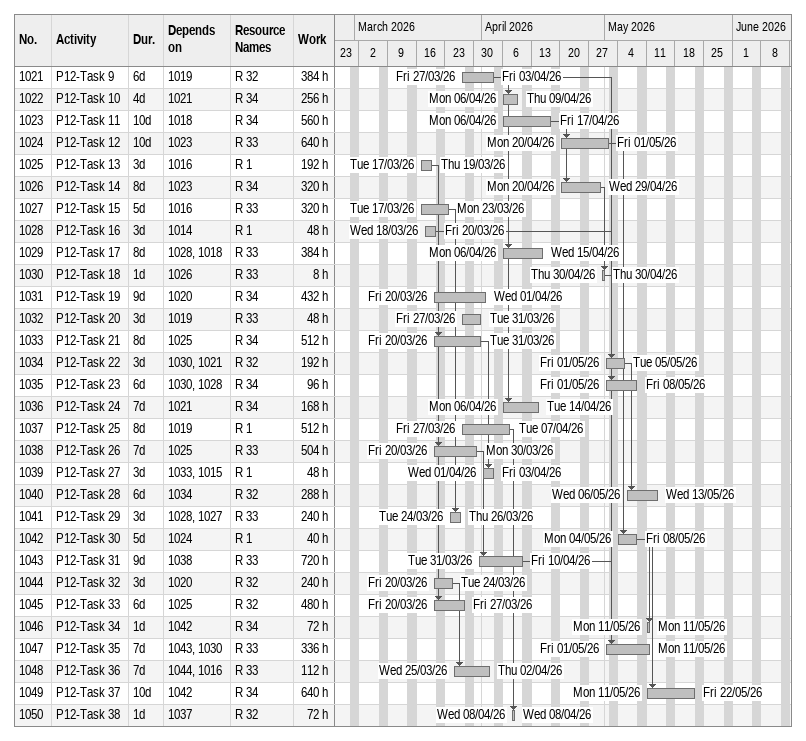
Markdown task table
| ID | Task | Duration | Start | Finish | Predecessors | Resources | Work (h) |
|---|---|---|---|---|---|---|---|
| 1021 | P12-Task 9 | 6d | 2026-03-27 | 2026-04-03 | 1019 | R 32 | 384 |
| 1022 | P12-Task 10 | 4d | 2026-04-06 | 2026-04-09 | 1021 | R 34 | 256 |
| 1023 | P12-Task 11 | 10d | 2026-04-06 | 2026-04-17 | 1018 | R 34 | 560 |
| 1024 | P12-Task 12 | 10d | 2026-04-20 | 2026-05-01 | 1023 | R 33 | 640 |
| 1025 | P12-Task 13 | 3d | 2026-03-17 | 2026-03-19 | 1016 | R 1 | 192 |
| 1026 | P12-Task 14 | 8d | 2026-04-20 | 2026-04-29 | 1023 | R 34 | 320 |
| 1027 | P12-Task 15 | 5d | 2026-03-17 | 2026-03-23 | 1016 | R 33 | 320 |
| 1028 | P12-Task 16 | 3d | 2026-03-18 | 2026-03-20 | 1014 | R 1 | 48 |
| 1029 | P12-Task 17 | 8d | 2026-04-06 | 2026-04-15 | 1028, 1018 | R 33 | 384 |
| 1030 | P12-Task 18 | 1d | 2026-04-30 | 2026-04-30 | 1026 | R 33 | 8 |
| 1031 | P12-Task 19 | 9d | 2026-03-20 | 2026-04-01 | 1020 | R 34 | 432 |
| 1032 | P12-Task 20 | 3d | 2026-03-27 | 2026-03-31 | 1019 | R 33 | 48 |
| 1033 | P12-Task 21 | 8d | 2026-03-20 | 2026-03-31 | 1025 | R 34 | 512 |
| 1034 | P12-Task 22 | 3d | 2026-05-01 | 2026-05-05 | 1030, 1021 | R 32 | 192 |
| 1035 | P12-Task 23 | 6d | 2026-05-01 | 2026-05-08 | 1030, 1028 | R 34 | 96 |
| 1036 | P12-Task 24 | 7d | 2026-04-06 | 2026-04-14 | 1021 | R 34 | 168 |
| 1037 | P12-Task 25 | 8d | 2026-03-27 | 2026-04-07 | 1019 | R 1 | 512 |
| 1038 | P12-Task 26 | 7d | 2026-03-20 | 2026-03-30 | 1025 | R 33 | 504 |
| 1039 | P12-Task 27 | 3d | 2026-04-01 | 2026-04-03 | 1033, 1015 | R 1 | 48 |
| 1040 | P12-Task 28 | 6d | 2026-05-06 | 2026-05-13 | 1034 | R 32 | 288 |
| 1041 | P12-Task 29 | 3d | 2026-03-24 | 2026-03-26 | 1028, 1027 | R 33 | 240 |
| 1042 | P12-Task 30 | 5d | 2026-05-04 | 2026-05-08 | 1024 | R 1 | 40 |
| 1043 | P12-Task 31 | 9d | 2026-03-31 | 2026-04-10 | 1038 | R 33 | 720 |
| 1044 | P12-Task 32 | 3d | 2026-03-20 | 2026-03-24 | 1020 | R 32 | 240 |
| 1045 | P12-Task 33 | 6d | 2026-03-20 | 2026-03-27 | 1025 | R 32 | 480 |
| 1046 | P12-Task 34 | 1d | 2026-05-11 | 2026-05-11 | 1042 | R 34 | 72 |
| 1047 | P12-Task 35 | 7d | 2026-05-01 | 2026-05-11 | 1043, 1030 | R 33 | 336 |
| 1048 | P12-Task 36 | 7d | 2026-03-25 | 2026-04-02 | 1044, 1016 | R 33 | 112 |
| 1049 | P12-Task 37 | 10d | 2026-05-11 | 2026-05-22 | 1042 | R 34 | 640 |
| 1050 | P12-Task 38 | 1d | 2026-04-08 | 2026-04-08 | 1037 | R 32 | 72 |
